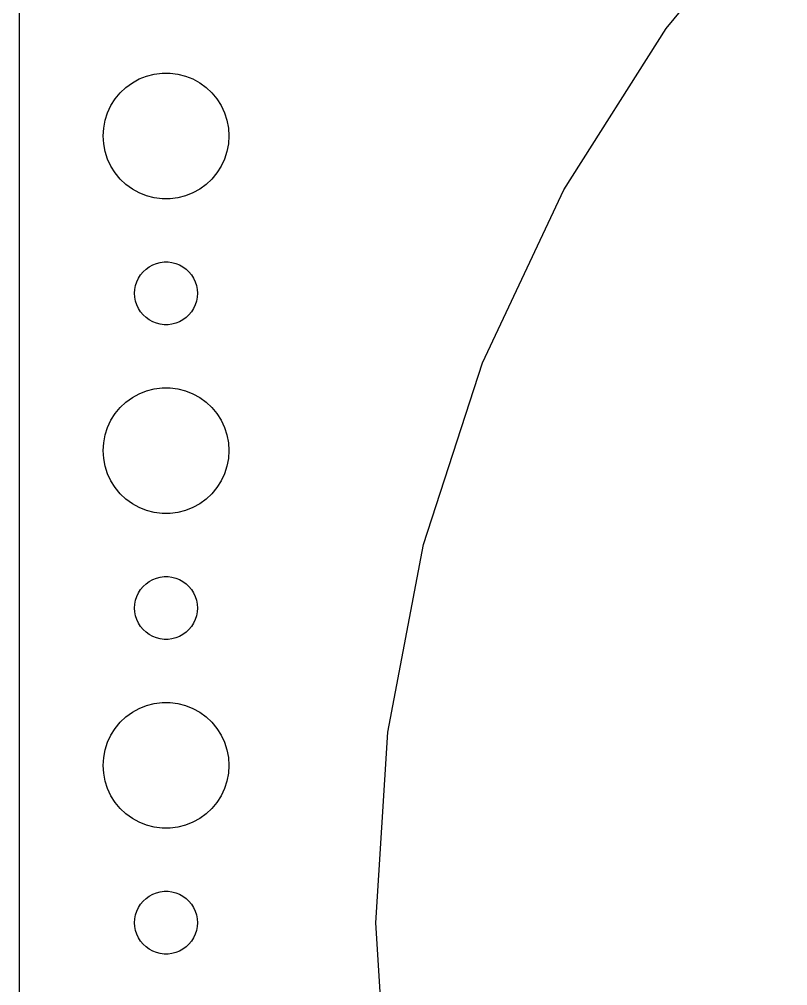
# Model space of a CAD drawing. Header units: metres. Extents: x -90 to 90, y -89 to 89.
# Drawn here: x -89.5 to -52.85, y -3 to 43.06 of the extents above; entities that cross this region are included whole.
import ezdxf

# ---------------------------------------------------------------- set-up
doc = ezdxf.new("R2010")
doc.units = ezdxf.units.M

msp = doc.modelspace()

# ---------------------------------------------------------------- linework, layer by layer
for p, q in [((-89.5, 84.5), (-89.5, -84.5)), ((-58.6537, 42.6144), (-52.8502, 49.6297)), ((-63.5322, 34.9271), (-58.6537, 42.6144)), ((-84.1075, 40.033), (-83.7773, 40.2145)), ((-83.7773, 40.2145), (-83.427, 40.3532)), ((-83.427, 40.3532), (-83.0621, 40.4469)), ((-83.0621, 40.4469), (-82.6884, 40.4941)), ((-82.6884, 40.4941), (-82.3116, 40.4941)), ((-82.3116, 40.4941), (-81.9379, 40.4469)), ((-81.9379, 40.4469), (-81.573, 40.3532)), ((-81.573, 40.3532), (-81.2227, 40.2145)), ((-81.2227, 40.2145), (-80.8925, 40.033)), ((-84.6869, 39.5536), (-84.4123, 39.8115)), ((-84.4123, 39.8115), (-84.1075, 40.033)), ((-80.8925, 40.033), (-80.5877, 39.8115)), ((-80.5877, 39.8115), (-80.3131, 39.5536)), ((-85.1289, 38.9453), (-84.927, 39.2634)), ((-84.927, 39.2634), (-84.6869, 39.5536)), ((-80.3131, 39.5536), (-80.073, 39.2634)), ((-80.073, 39.2634), (-79.8711, 38.9453)), ((-85.2893, 38.6044), (-85.1289, 38.9453)), ((-79.8711, 38.9453), (-79.7107, 38.6044)), ((-85.4763, 37.876), (-85.4057, 38.2461)), ((-85.4057, 38.2461), (-85.2893, 38.6044)), ((-79.7107, 38.6044), (-79.5943, 38.2461)), ((-79.5943, 38.2461), (-79.5237, 37.876)), ((-85.5, 37.5), (-85.4763, 37.876)), ((-79.5237, 37.876), (-79.5, 37.5)), ((-85.4763, 37.124), (-85.5, 37.5)), ((-79.5, 37.5), (-79.5237, 37.124)), ((-85.4057, 36.7539), (-85.4763, 37.124)), ((-79.5237, 37.124), (-79.5943, 36.7539)), ((-85.2893, 36.3956), (-85.4057, 36.7539)), ((-85.1289, 36.0547), (-85.2893, 36.3956)), ((-79.7107, 36.3956), (-79.8711, 36.0547)), ((-79.5943, 36.7539), (-79.7107, 36.3956)), ((-84.927, 35.7366), (-85.1289, 36.0547)), ((-79.8711, 36.0547), (-80.073, 35.7366)), ((-84.6869, 35.4464), (-84.927, 35.7366)), ((-80.073, 35.7366), (-80.3131, 35.4464)), ((-84.4123, 35.1885), (-84.6869, 35.4464)), ((-84.1075, 34.967), (-84.4123, 35.1885)), ((-80.5877, 35.1885), (-80.8925, 34.967)), ((-80.3131, 35.4464), (-80.5877, 35.1885)), ((-83.7773, 34.7855), (-84.1075, 34.967)), ((-83.427, 34.6468), (-83.7773, 34.7855)), ((-83.0621, 34.5531), (-83.427, 34.6468)), ((-82.6884, 34.5059), (-83.0621, 34.5531)), ((-81.9379, 34.5531), (-82.3116, 34.5059)), ((-81.573, 34.6468), (-81.9379, 34.5531)), ((-81.2227, 34.7855), (-81.573, 34.6468)), ((-80.8925, 34.967), (-81.2227, 34.7855)), ((-67.4088, 26.689), (-63.5322, 34.9271)), ((-82.3116, 34.5059), (-82.6884, 34.5059)), ((-83.3037, 31.2665), (-83.1387, 31.3572)), ((-83.1387, 31.3572), (-82.9635, 31.4266)), ((-82.9635, 31.4266), (-82.7811, 31.4734)), ((-82.7811, 31.4734), (-82.5942, 31.497)), ((-82.5942, 31.497), (-82.4058, 31.497)), ((-82.4058, 31.497), (-82.2189, 31.4734)), ((-82.2189, 31.4734), (-82.0365, 31.4266)), ((-82.0365, 31.4266), (-81.8613, 31.3572)), ((-81.8613, 31.3572), (-81.6963, 31.2665)), ((-83.8145, 30.7226), (-83.7135, 30.8817)), ((-83.7135, 30.8817), (-83.5934, 31.0268)), ((-83.5934, 31.0268), (-83.4561, 31.1558)), ((-83.4561, 31.1558), (-83.3037, 31.2665)), ((-81.6963, 31.2665), (-81.5439, 31.1558)), ((-81.5439, 31.1558), (-81.4065, 31.0268)), ((-81.4065, 31.0268), (-81.2865, 30.8817)), ((-81.2865, 30.8817), (-81.1855, 30.7226)), ((-83.9529, 30.373), (-83.8947, 30.5522)), ((-83.8947, 30.5522), (-83.8145, 30.7226)), ((-81.1855, 30.7226), (-81.1053, 30.5522)), ((-81.1053, 30.5522), (-81.0471, 30.373)), ((-84, 30), (-83.9882, 30.188)), ((-83.9882, 29.812), (-84, 30)), ((-83.9882, 30.188), (-83.9529, 30.373)), ((-81.0471, 30.373), (-81.0118, 30.188)), ((-81.0118, 30.188), (-81, 30)), ((-81, 30), (-81.0118, 29.812)), ((-83.9529, 29.627), (-83.9882, 29.812)), ((-83.8947, 29.4478), (-83.9529, 29.627)), ((-81.0471, 29.627), (-81.1053, 29.4478)), ((-81.0118, 29.812), (-81.0471, 29.627)), ((-83.8145, 29.2774), (-83.8947, 29.4478)), ((-83.7135, 29.1183), (-83.8145, 29.2774)), ((-83.5934, 28.9732), (-83.7135, 29.1183)), ((-81.2865, 29.1183), (-81.4065, 28.9732)), ((-81.1855, 29.2774), (-81.2865, 29.1183)), ((-81.1053, 29.4478), (-81.1855, 29.2774)), ((-83.4561, 28.8442), (-83.5934, 28.9732)), ((-83.3037, 28.7335), (-83.4561, 28.8442)), ((-83.1387, 28.6427), (-83.3037, 28.7335)), ((-82.9635, 28.5734), (-83.1387, 28.6427)), ((-82.7811, 28.5266), (-82.9635, 28.5734)), ((-82.0365, 28.5734), (-82.2189, 28.5266)), ((-81.8613, 28.6427), (-82.0365, 28.5734)), ((-81.6963, 28.7335), (-81.8613, 28.6427)), ((-81.5439, 28.8442), (-81.6963, 28.7335)), ((-81.4065, 28.9732), (-81.5439, 28.8442)), ((-82.5942, 28.503), (-82.7811, 28.5266)), ((-82.4058, 28.503), (-82.5942, 28.503)), ((-82.2189, 28.5266), (-82.4058, 28.503)), ((-70.2223, 18.03), (-67.4088, 26.689)), ((-83.7773, 25.2145), (-83.427, 25.3532)), ((-83.427, 25.3532), (-83.0621, 25.4469)), ((-83.0621, 25.4469), (-82.6884, 25.4941)), ((-82.6884, 25.4941), (-82.3116, 25.4941)), ((-82.3116, 25.4941), (-81.9379, 25.4469)), ((-81.9379, 25.4469), (-81.573, 25.3532)), ((-81.573, 25.3532), (-81.2227, 25.2145)), ((-84.4123, 24.8115), (-84.1075, 25.033)), ((-84.1075, 25.033), (-83.7773, 25.2145)), ((-81.2227, 25.2145), (-80.8925, 25.033)), ((-80.8925, 25.033), (-80.5877, 24.8115)), ((-84.927, 24.2634), (-84.6869, 24.5536)), ((-84.6869, 24.5536), (-84.4123, 24.8115)), ((-80.5877, 24.8115), (-80.3131, 24.5536)), ((-80.3131, 24.5536), (-80.073, 24.2634)), ((-85.1289, 23.9453), (-84.927, 24.2634)), ((-80.073, 24.2634), (-79.8711, 23.9453)), ((-85.4057, 23.2461), (-85.2893, 23.6044)), ((-85.2893, 23.6044), (-85.1289, 23.9453)), ((-79.8711, 23.9453), (-79.7107, 23.6044)), ((-79.7107, 23.6044), (-79.5943, 23.2461)), ((-85.4763, 22.876), (-85.4057, 23.2461)), ((-79.5943, 23.2461), (-79.5237, 22.876)), ((-85.5, 22.5), (-85.4763, 22.876)), ((-79.5237, 22.876), (-79.5, 22.5)), ((-85.4763, 22.124), (-85.5, 22.5)), ((-85.4057, 21.7539), (-85.4763, 22.124)), ((-79.5237, 22.124), (-79.5943, 21.7539)), ((-79.5, 22.5), (-79.5237, 22.124)), ((-85.2893, 21.3956), (-85.4057, 21.7539)), ((-79.5943, 21.7539), (-79.7107, 21.3956)), ((-85.1289, 21.0547), (-85.2893, 21.3956)), ((-79.7107, 21.3956), (-79.8711, 21.0547)), ((-84.927, 20.7366), (-85.1289, 21.0547)), ((-84.6869, 20.4464), (-84.927, 20.7366)), ((-80.073, 20.7366), (-80.3131, 20.4464)), ((-79.8711, 21.0547), (-80.073, 20.7366)), ((-84.4123, 20.1884), (-84.6869, 20.4464)), ((-80.3131, 20.4464), (-80.5877, 20.1884)), ((-84.1075, 19.967), (-84.4123, 20.1884)), ((-83.7773, 19.7855), (-84.1075, 19.967)), ((-80.8925, 19.967), (-81.2227, 19.7855)), ((-80.5877, 20.1884), (-80.8925, 19.967)), ((-83.427, 19.6468), (-83.7773, 19.7855)), ((-83.0621, 19.5531), (-83.427, 19.6468)), ((-82.6884, 19.5059), (-83.0621, 19.5531)), ((-82.3116, 19.5059), (-82.6884, 19.5059)), ((-81.9379, 19.5531), (-82.3116, 19.5059)), ((-81.573, 19.6468), (-81.9379, 19.5531)), ((-81.2227, 19.7855), (-81.573, 19.6468)), ((-71.9283, 9.08665), (-70.2223, 18.03)), ((-83.5934, 16.0268), (-83.4561, 16.1558)), ((-83.4561, 16.1558), (-83.3037, 16.2665)), ((-83.3037, 16.2665), (-83.1387, 16.3572)), ((-83.1387, 16.3572), (-82.9635, 16.4266)), ((-82.9635, 16.4266), (-82.7811, 16.4734)), ((-82.7811, 16.4734), (-82.5942, 16.497)), ((-82.5942, 16.497), (-82.4058, 16.497)), ((-82.4058, 16.497), (-82.2189, 16.4734)), ((-82.2189, 16.4734), (-82.0365, 16.4266)), ((-82.0365, 16.4266), (-81.8613, 16.3572)), ((-81.8613, 16.3572), (-81.6963, 16.2665)), ((-81.6963, 16.2665), (-81.5439, 16.1558)), ((-81.5439, 16.1558), (-81.4065, 16.0268)), ((-83.8947, 15.5522), (-83.8145, 15.7226)), ((-83.8145, 15.7226), (-83.7135, 15.8817)), ((-83.7135, 15.8817), (-83.5934, 16.0268)), ((-81.4065, 16.0268), (-81.2865, 15.8817)), ((-81.2865, 15.8817), (-81.1855, 15.7226)), ((-81.1855, 15.7226), (-81.1053, 15.5522)), ((-83.9882, 15.188), (-83.9529, 15.373)), ((-83.9529, 15.373), (-83.8947, 15.5522)), ((-81.1053, 15.5522), (-81.0471, 15.373)), ((-81.0471, 15.373), (-81.0118, 15.188)), ((-84, 15), (-83.9882, 15.188)), ((-83.9882, 14.812), (-84, 15)), ((-83.9529, 14.627), (-83.9882, 14.812)), ((-81.0118, 14.812), (-81.0471, 14.627)), ((-81.0118, 15.188), (-81, 15)), ((-81, 15), (-81.0118, 14.812)), ((-83.8947, 14.4478), (-83.9529, 14.627)), ((-83.8145, 14.2774), (-83.8947, 14.4478)), ((-81.1053, 14.4478), (-81.1855, 14.2774)), ((-81.0471, 14.627), (-81.1053, 14.4478)), ((-83.7135, 14.1183), (-83.8145, 14.2774)), ((-83.5934, 13.9732), (-83.7135, 14.1183)), ((-83.4561, 13.8442), (-83.5934, 13.9732)), ((-83.3037, 13.7335), (-83.4561, 13.8442)), ((-81.5439, 13.8442), (-81.6963, 13.7335)), ((-81.4065, 13.9732), (-81.5439, 13.8442)), ((-81.2865, 14.1183), (-81.4065, 13.9732)), ((-81.1855, 14.2774), (-81.2865, 14.1183)), ((-83.1387, 13.6427), (-83.3037, 13.7335)), ((-82.9635, 13.5734), (-83.1387, 13.6427)), ((-82.7811, 13.5266), (-82.9635, 13.5734)), ((-82.5942, 13.5029), (-82.7811, 13.5266)), ((-82.4058, 13.5029), (-82.5942, 13.5029)), ((-82.2189, 13.5266), (-82.4058, 13.5029)), ((-82.0365, 13.5734), (-82.2189, 13.5266)), ((-81.8613, 13.6427), (-82.0365, 13.5734)), ((-81.6963, 13.7335), (-81.8613, 13.6427)), ((-84.1075, 10.033), (-83.7773, 10.2145)), ((-83.7773, 10.2145), (-83.427, 10.3532)), ((-83.427, 10.3532), (-83.0621, 10.4469)), ((-83.0621, 10.4469), (-82.6884, 10.4941)), ((-82.6884, 10.4941), (-82.3116, 10.4941)), ((-82.3116, 10.4941), (-81.9379, 10.4469)), ((-81.9379, 10.4469), (-81.573, 10.3532)), ((-81.573, 10.3532), (-81.2227, 10.2145)), ((-81.2227, 10.2145), (-80.8925, 10.033)), ((-84.6869, 9.55363), (-84.4123, 9.81154)), ((-84.4123, 9.81154), (-84.1075, 10.033)), ((-80.8925, 10.033), (-80.5877, 9.81154)), ((-80.5877, 9.81154), (-80.3131, 9.55363)), ((-85.1289, 8.94525), (-84.927, 9.26335)), ((-84.927, 9.26335), (-84.6869, 9.55363)), ((-80.3131, 9.55363), (-80.073, 9.26335)), ((-80.073, 9.26335), (-79.8711, 8.94525)), ((-85.2893, 8.60437), (-85.1289, 8.94525)), ((-79.8711, 8.94525), (-79.7107, 8.60437)), ((-72.5, 0), (-71.9283, 9.08665)), ((-85.4057, 8.24606), (-85.2893, 8.60437)), ((-79.7107, 8.60437), (-79.5943, 8.24606)), ((-85.5, 7.5), (-85.4763, 7.87599)), ((-85.4763, 7.87599), (-85.4057, 8.24606)), ((-79.5943, 8.24606), (-79.5237, 7.87599)), ((-79.5237, 7.87599), (-79.5, 7.5)), ((-85.4763, 7.12399), (-85.5, 7.5)), ((-79.5, 7.5), (-79.5237, 7.12399)), ((-85.4057, 6.75392), (-85.4763, 7.12399)), ((-79.5237, 7.12399), (-79.5943, 6.75392)), ((-85.2893, 6.39561), (-85.4057, 6.75392)), ((-79.5943, 6.75392), (-79.7107, 6.39561)), ((-85.1289, 6.05473), (-85.2893, 6.39561)), ((-84.927, 5.73663), (-85.1289, 6.05473)), ((-79.8711, 6.05473), (-80.073, 5.73663)), ((-79.7107, 6.39561), (-79.8711, 6.05473)), ((-84.6869, 5.44635), (-84.927, 5.73663)), ((-80.073, 5.73663), (-80.3131, 5.44635)), ((-84.4123, 5.18845), (-84.6869, 5.44635)), ((-84.1075, 4.96701), (-84.4123, 5.18845)), ((-80.5877, 5.18845), (-80.8925, 4.96701)), ((-80.3131, 5.44635), (-80.5877, 5.18845)), ((-83.7773, 4.78551), (-84.1075, 4.96701)), ((-83.427, 4.64682), (-83.7773, 4.78551)), ((-83.0621, 4.55313), (-83.427, 4.64682)), ((-81.573, 4.64682), (-81.9379, 4.55313)), ((-81.2227, 4.78551), (-81.573, 4.64682)), ((-80.8925, 4.96701), (-81.2227, 4.78551)), ((-82.6884, 4.50591), (-83.0621, 4.55313)), ((-82.3116, 4.50591), (-82.6884, 4.50591)), ((-81.9379, 4.55313), (-82.3116, 4.50591)), ((-83.1387, 1.35724), (-82.9635, 1.42657)), ((-82.9635, 1.42657), (-82.7811, 1.47342)), ((-82.7811, 1.47342), (-82.5942, 1.49704)), ((-82.5942, 1.49704), (-82.4058, 1.49704)), ((-82.4058, 1.49704), (-82.2189, 1.47342)), ((-82.2189, 1.47342), (-82.0365, 1.42657)), ((-82.0365, 1.42657), (-81.8613, 1.35724)), ((-83.7135, 0.88167), (-83.5934, 1.02681)), ((-83.5934, 1.02681), (-83.4561, 1.15576)), ((-83.4561, 1.15576), (-83.3037, 1.26648)), ((-83.3037, 1.26648), (-83.1387, 1.35724)), ((-81.8613, 1.35724), (-81.6963, 1.26648)), ((-81.6963, 1.26648), (-81.5439, 1.15576)), ((-81.5439, 1.15576), (-81.4065, 1.02681)), ((-81.4065, 1.02681), (-81.2865, 0.88167)), ((-83.9529, 0.37303), (-83.8947, 0.55219)), ((-83.8947, 0.55219), (-83.8145, 0.72263)), ((-83.8145, 0.72263), (-83.7135, 0.88167)), ((-81.2865, 0.88167), (-81.1855, 0.72263)), ((-81.1855, 0.72263), (-81.1053, 0.55219)), ((-81.1053, 0.55219), (-81.0471, 0.37303)), ((-84, 0), (-83.9882, 0.18799)), ((-83.9882, -0.18799), (-84, 0)), ((-83.9882, 0.18799), (-83.9529, 0.37303)), ((-81.0471, 0.37303), (-81.0118, 0.18799)), ((-81.0118, 0.18799), (-81, 0)), ((-81, 0), (-81.0118, -0.18799)), ((-71.9283, -9.08665), (-72.5, 0)), ((-83.9529, -0.37303), (-83.9882, -0.18799)), ((-83.8947, -0.55219), (-83.9529, -0.37303)), ((-81.0471, -0.37303), (-81.1053, -0.55219)), ((-81.0118, -0.18799), (-81.0471, -0.37303)), ((-83.8145, -0.72263), (-83.8947, -0.55219)), ((-83.7135, -0.88167), (-83.8145, -0.72263)), ((-83.5934, -1.02681), (-83.7135, -0.88167)), ((-81.2865, -0.88167), (-81.4065, -1.02681)), ((-81.1855, -0.72263), (-81.2865, -0.88167)), ((-81.1053, -0.55219), (-81.1855, -0.72263)), ((-83.4561, -1.15576), (-83.5934, -1.02681)), ((-83.3037, -1.26648), (-83.4561, -1.15576)), ((-83.1387, -1.35724), (-83.3037, -1.26648)), ((-82.9635, -1.42657), (-83.1387, -1.35724)), ((-81.8613, -1.35724), (-82.0365, -1.42657)), ((-81.6963, -1.26648), (-81.8613, -1.35724)), ((-81.5439, -1.15576), (-81.6963, -1.26648)), ((-81.4065, -1.02681), (-81.5439, -1.15576)), ((-82.7811, -1.47342), (-82.9635, -1.42657)), ((-82.5942, -1.49704), (-82.7811, -1.47342)), ((-82.4058, -1.49704), (-82.5942, -1.49704)), ((-82.2189, -1.47342), (-82.4058, -1.49704)), ((-82.0365, -1.42657), (-82.2189, -1.47342))]:
    msp.add_line(p, q)

doc.saveas('drawing.dxf')
